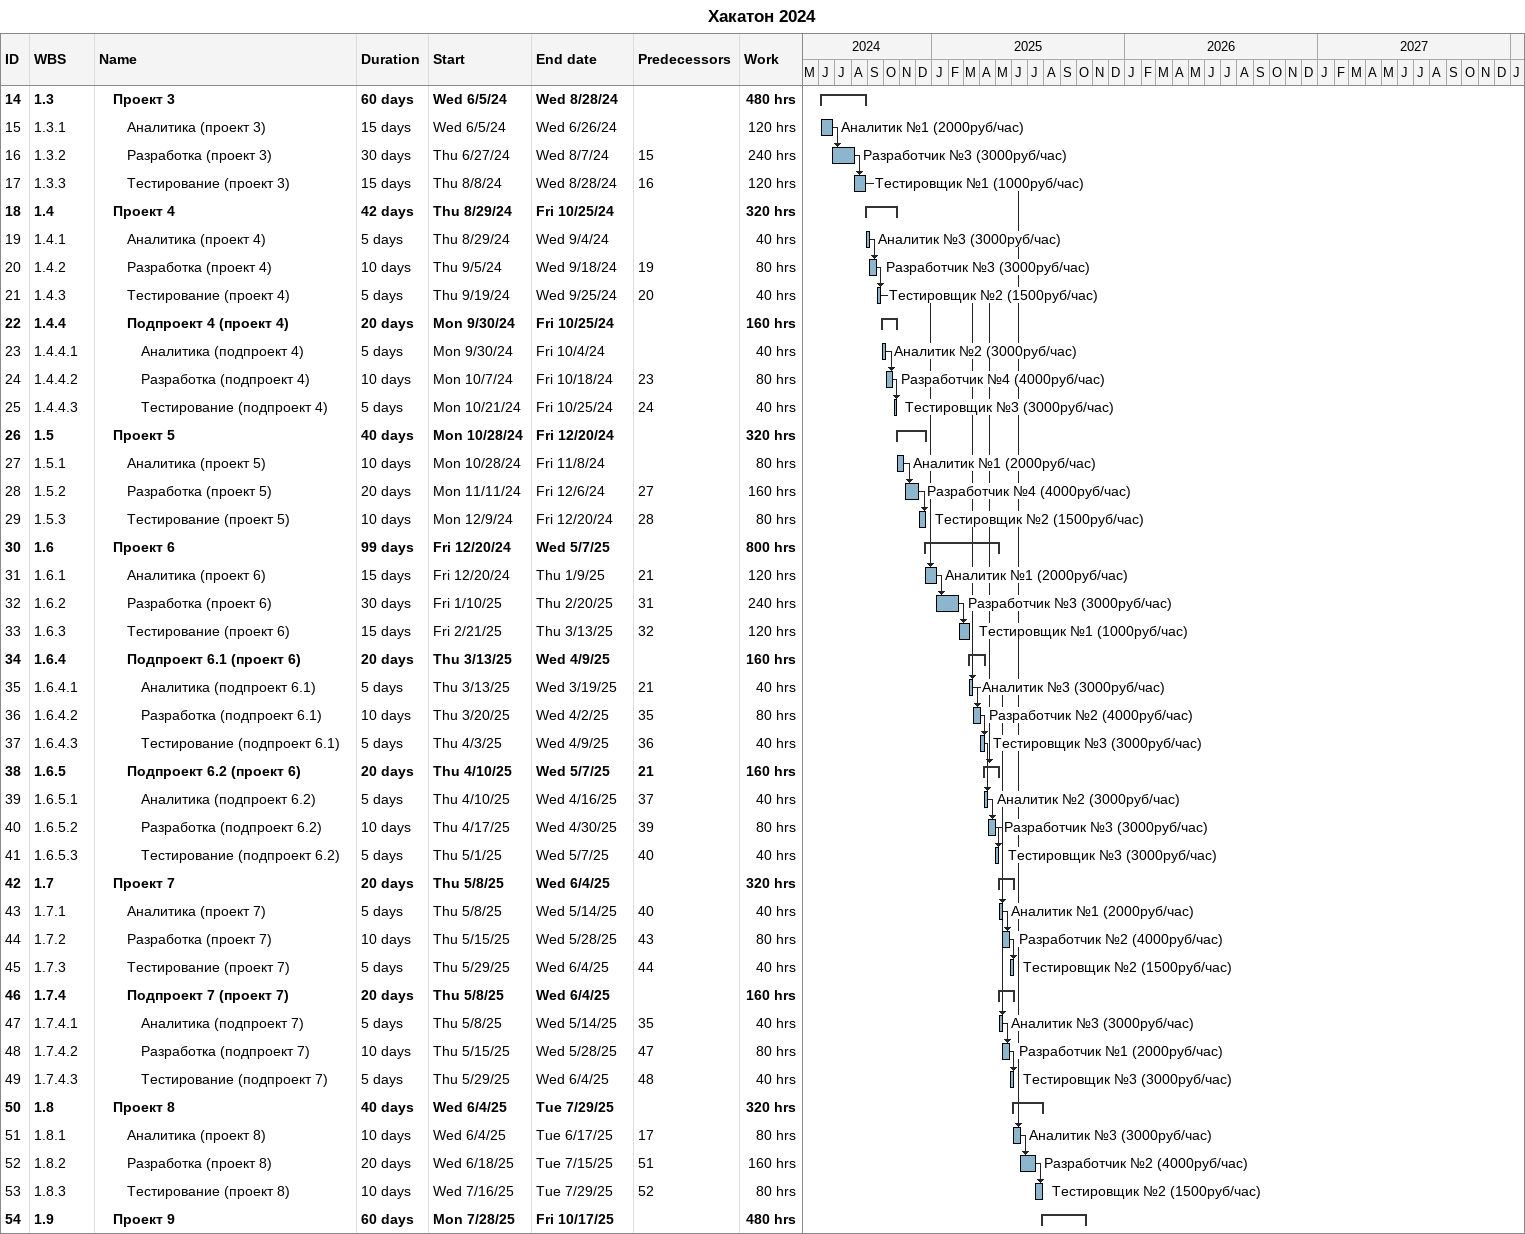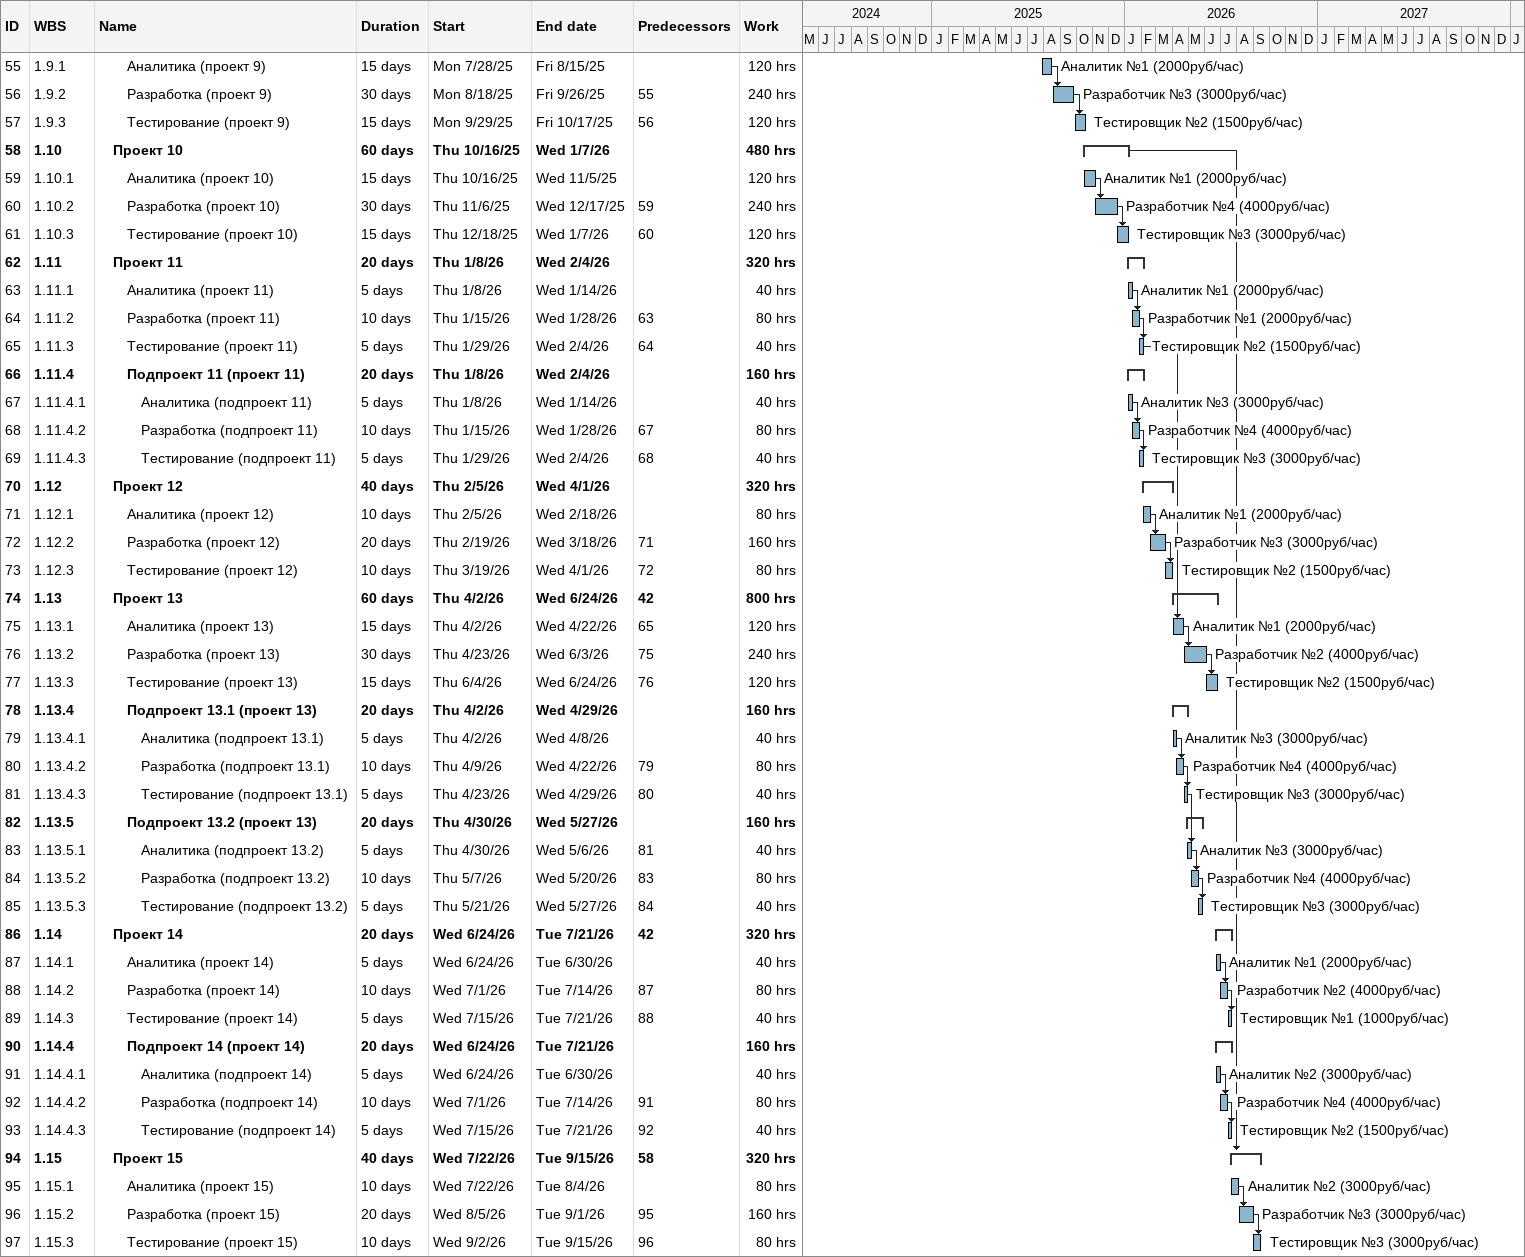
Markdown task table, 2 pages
Хакатон 2024

| ID | WBS | Task | Duration | Start | Finish | Predecessors | Resources | Work (h) |
|---|---|---|---|---|---|---|---|---|
| 14 | 1.3 | **Проект 3** | 60d | 2024-06-05 | 2024-08-28 |  |  | 480 |
| 15 | 1.3.1 | Аналитика (проект 3) | 15d | 2024-06-05 | 2024-06-26 |  | Аналитик №1 (2000руб/час) | 120 |
| 16 | 1.3.2 | Разработка (проект 3) | 30d | 2024-06-27 | 2024-08-07 | 15 | Разработчик №3 (3000руб/час) | 240 |
| 17 | 1.3.3 | Тестирование (проект 3) | 15d | 2024-08-08 | 2024-08-28 | 16 | Тестировщик №1 (1000руб/час) | 120 |
| 18 | 1.4 | **Проект 4** | 42d | 2024-08-29 | 2024-10-25 |  |  | 320 |
| 19 | 1.4.1 | Аналитика (проект 4) | 5d | 2024-08-29 | 2024-09-04 |  | Аналитик №3 (3000руб/час) | 40 |
| 20 | 1.4.2 | Разработка (проект 4) | 10d | 2024-09-05 | 2024-09-18 | 19 | Разработчик №3 (3000руб/час) | 80 |
| 21 | 1.4.3 | Тестирование (проект 4) | 5d | 2024-09-19 | 2024-09-25 | 20 | Тестировщик №2 (1500руб/час) | 40 |
| 22 | 1.4.4 | **Подпроект 4 (проект 4)** | 20d | 2024-09-30 | 2024-10-25 |  |  | 160 |
| 23 | 1.4.4.1 | Аналитика (подпроект 4) | 5d | 2024-09-30 | 2024-10-04 |  | Аналитик №2 (3000руб/час) | 40 |
| 24 | 1.4.4.2 | Разработка (подпроект 4) | 10d | 2024-10-07 | 2024-10-18 | 23 | Разработчик №4 (4000руб/час) | 80 |
| 25 | 1.4.4.3 | Тестирование (подпроект 4) | 5d | 2024-10-21 | 2024-10-25 | 24 | Тестировщик №3 (3000руб/час) | 40 |
| 26 | 1.5 | **Проект 5** | 40d | 2024-10-28 | 2024-12-20 |  |  | 320 |
| 27 | 1.5.1 | Аналитика (проект 5) | 10d | 2024-10-28 | 2024-11-08 |  | Аналитик №1 (2000руб/час) | 80 |
| 28 | 1.5.2 | Разработка (проект 5) | 20d | 2024-11-11 | 2024-12-06 | 27 | Разработчик №4 (4000руб/час) | 160 |
| 29 | 1.5.3 | Тестирование (проект 5) | 10d | 2024-12-09 | 2024-12-20 | 28 | Тестировщик №2 (1500руб/час) | 80 |
| 30 | 1.6 | **Проект 6** | 99d | 2024-12-20 | 2025-05-07 |  |  | 800 |
| 31 | 1.6.1 | Аналитика (проект 6) | 15d | 2024-12-20 | 2025-01-09 | 21 | Аналитик №1 (2000руб/час) | 120 |
| 32 | 1.6.2 | Разработка (проект 6) | 30d | 2025-01-10 | 2025-02-20 | 31 | Разработчик №3 (3000руб/час) | 240 |
| 33 | 1.6.3 | Тестирование (проект 6) | 15d | 2025-02-21 | 2025-03-13 | 32 | Тестировщик №1 (1000руб/час) | 120 |
| 34 | 1.6.4 | **Подпроект 6.1 (проект 6)** | 20d | 2025-03-13 | 2025-04-09 |  |  | 160 |
| 35 | 1.6.4.1 | Аналитика (подпроект 6.1) | 5d | 2025-03-13 | 2025-03-19 | 21 | Аналитик №3 (3000руб/час) | 40 |
| 36 | 1.6.4.2 | Разработка (подпроект 6.1) | 10d | 2025-03-20 | 2025-04-02 | 35 | Разработчик №2 (4000руб/час) | 80 |
| 37 | 1.6.4.3 | Тестирование (подпроект 6.1) | 5d | 2025-04-03 | 2025-04-09 | 36 | Тестировщик №3 (3000руб/час) | 40 |
| 38 | 1.6.5 | **Подпроект 6.2 (проект 6)** | 20d | 2025-04-10 | 2025-05-07 | 21 |  | 160 |
| 39 | 1.6.5.1 | Аналитика (подпроект 6.2) | 5d | 2025-04-10 | 2025-04-16 | 37 | Аналитик №2 (3000руб/час) | 40 |
| 40 | 1.6.5.2 | Разработка (подпроект 6.2) | 10d | 2025-04-17 | 2025-04-30 | 39 | Разработчик №3 (3000руб/час) | 80 |
| 41 | 1.6.5.3 | Тестирование (подпроект 6.2) | 5d | 2025-05-01 | 2025-05-07 | 40 | Тестировщик №3 (3000руб/час) | 40 |
| 42 | 1.7 | **Проект 7** | 20d | 2025-05-08 | 2025-06-04 |  |  | 320 |
| 43 | 1.7.1 | Аналитика (проект 7) | 5d | 2025-05-08 | 2025-05-14 | 40 | Аналитик №1 (2000руб/час) | 40 |
| 44 | 1.7.2 | Разработка (проект 7) | 10d | 2025-05-15 | 2025-05-28 | 43 | Разработчик №2 (4000руб/час) | 80 |
| 45 | 1.7.3 | Тестирование (проект 7) | 5d | 2025-05-29 | 2025-06-04 | 44 | Тестировщик №2 (1500руб/час) | 40 |
| 46 | 1.7.4 | **Подпроект 7 (проект 7)** | 20d | 2025-05-08 | 2025-06-04 |  |  | 160 |
| 47 | 1.7.4.1 | Аналитика (подпроект 7) | 5d | 2025-05-08 | 2025-05-14 | 35 | Аналитик №3 (3000руб/час) | 40 |
| 48 | 1.7.4.2 | Разработка (подпроект 7) | 10d | 2025-05-15 | 2025-05-28 | 47 | Разработчик №1 (2000руб/час) | 80 |
| 49 | 1.7.4.3 | Тестирование (подпроект 7) | 5d | 2025-05-29 | 2025-06-04 | 48 | Тестировщик №3 (3000руб/час) | 40 |
| 50 | 1.8 | **Проект 8** | 40d | 2025-06-04 | 2025-07-29 |  |  | 320 |
| 51 | 1.8.1 | Аналитика (проект 8) | 10d | 2025-06-04 | 2025-06-17 | 17 | Аналитик №3 (3000руб/час) | 80 |
| 52 | 1.8.2 | Разработка (проект 8) | 20d | 2025-06-18 | 2025-07-15 | 51 | Разработчик №2 (4000руб/час) | 160 |
| 53 | 1.8.3 | Тестирование (проект 8) | 10d | 2025-07-16 | 2025-07-29 | 52 | Тестировщик №2 (1500руб/час) | 80 |
| 54 | 1.9 | **Проект 9** | 60d | 2025-07-28 | 2025-10-17 |  |  | 480 |
| 55 | 1.9.1 | Аналитика (проект 9) | 15d | 2025-07-28 | 2025-08-15 |  | Аналитик №1 (2000руб/час) | 120 |
| 56 | 1.9.2 | Разработка (проект 9) | 30d | 2025-08-18 | 2025-09-26 | 55 | Разработчик №3 (3000руб/час) | 240 |
| 57 | 1.9.3 | Тестирование (проект 9) | 15d | 2025-09-29 | 2025-10-17 | 56 | Тестировщик №2 (1500руб/час) | 120 |
| 58 | 1.10 | **Проект 10** | 60d | 2025-10-16 | 2026-01-07 |  |  | 480 |
| 59 | 1.10.1 | Аналитика (проект 10) | 15d | 2025-10-16 | 2025-11-05 |  | Аналитик №1 (2000руб/час) | 120 |
| 60 | 1.10.2 | Разработка (проект 10) | 30d | 2025-11-06 | 2025-12-17 | 59 | Разработчик №4 (4000руб/час) | 240 |
| 61 | 1.10.3 | Тестирование (проект 10) | 15d | 2025-12-18 | 2026-01-07 | 60 | Тестировщик №3 (3000руб/час) | 120 |
| 62 | 1.11 | **Проект 11** | 20d | 2026-01-08 | 2026-02-04 |  |  | 320 |
| 63 | 1.11.1 | Аналитика (проект 11) | 5d | 2026-01-08 | 2026-01-14 |  | Аналитик №1 (2000руб/час) | 40 |
| 64 | 1.11.2 | Разработка (проект 11) | 10d | 2026-01-15 | 2026-01-28 | 63 | Разработчик №1 (2000руб/час) | 80 |
| 65 | 1.11.3 | Тестирование (проект 11) | 5d | 2026-01-29 | 2026-02-04 | 64 | Тестировщик №2 (1500руб/час) | 40 |
| 66 | 1.11.4 | **Подпроект 11 (проект 11)** | 20d | 2026-01-08 | 2026-02-04 |  |  | 160 |
| 67 | 1.11.4.1 | Аналитика (подпроект 11) | 5d | 2026-01-08 | 2026-01-14 |  | Аналитик №3 (3000руб/час) | 40 |
| 68 | 1.11.4.2 | Разработка (подпроект 11) | 10d | 2026-01-15 | 2026-01-28 | 67 | Разработчик №4 (4000руб/час) | 80 |
| 69 | 1.11.4.3 | Тестирование (подпроект 11) | 5d | 2026-01-29 | 2026-02-04 | 68 | Тестировщик №3 (3000руб/час) | 40 |
| 70 | 1.12 | **Проект 12** | 40d | 2026-02-05 | 2026-04-01 |  |  | 320 |
| 71 | 1.12.1 | Аналитика (проект 12) | 10d | 2026-02-05 | 2026-02-18 |  | Аналитик №1 (2000руб/час) | 80 |
| 72 | 1.12.2 | Разработка (проект 12) | 20d | 2026-02-19 | 2026-03-18 | 71 | Разработчик №3 (3000руб/час) | 160 |
| 73 | 1.12.3 | Тестирование (проект 12) | 10d | 2026-03-19 | 2026-04-01 | 72 | Тестировщик №2 (1500руб/час) | 80 |
| 74 | 1.13 | **Проект 13** | 60d | 2026-04-02 | 2026-06-24 | 42 |  | 800 |
| 75 | 1.13.1 | Аналитика (проект 13) | 15d | 2026-04-02 | 2026-04-22 | 65 | Аналитик №1 (2000руб/час) | 120 |
| 76 | 1.13.2 | Разработка (проект 13) | 30d | 2026-04-23 | 2026-06-03 | 75 | Разработчик №2 (4000руб/час) | 240 |
| 77 | 1.13.3 | Тестирование (проект 13) | 15d | 2026-06-04 | 2026-06-24 | 76 | Тестировщик №2 (1500руб/час) | 120 |
| 78 | 1.13.4 | **Подпроект 13.1 (проект 13)** | 20d | 2026-04-02 | 2026-04-29 |  |  | 160 |
| 79 | 1.13.4.1 | Аналитика (подпроект 13.1) | 5d | 2026-04-02 | 2026-04-08 |  | Аналитик №3 (3000руб/час) | 40 |
| 80 | 1.13.4.2 | Разработка (подпроект 13.1) | 10d | 2026-04-09 | 2026-04-22 | 79 | Разработчик №4 (4000руб/час) | 80 |
| 81 | 1.13.4.3 | Тестирование (подпроект 13.1) | 5d | 2026-04-23 | 2026-04-29 | 80 | Тестировщик №3 (3000руб/час) | 40 |
| 82 | 1.13.5 | **Подпроект 13.2 (проект 13)** | 20d | 2026-04-30 | 2026-05-27 |  |  | 160 |
| 83 | 1.13.5.1 | Аналитика (подпроект 13.2) | 5d | 2026-04-30 | 2026-05-06 | 81 | Аналитик №3 (3000руб/час) | 40 |
| 84 | 1.13.5.2 | Разработка (подпроект 13.2) | 10d | 2026-05-07 | 2026-05-20 | 83 | Разработчик №4 (4000руб/час) | 80 |
| 85 | 1.13.5.3 | Тестирование (подпроект 13.2) | 5d | 2026-05-21 | 2026-05-27 | 84 | Тестировщик №3 (3000руб/час) | 40 |
| 86 | 1.14 | **Проект 14** | 20d | 2026-06-24 | 2026-07-21 | 42 |  | 320 |
| 87 | 1.14.1 | Аналитика (проект 14) | 5d | 2026-06-24 | 2026-06-30 |  | Аналитик №1 (2000руб/час) | 40 |
| 88 | 1.14.2 | Разработка (проект 14) | 10d | 2026-07-01 | 2026-07-14 | 87 | Разработчик №2 (4000руб/час) | 80 |
| 89 | 1.14.3 | Тестирование (проект 14) | 5d | 2026-07-15 | 2026-07-21 | 88 | Тестировщик №1 (1000руб/час) | 40 |
| 90 | 1.14.4 | **Подпроект 14 (проект 14)** | 20d | 2026-06-24 | 2026-07-21 |  |  | 160 |
| 91 | 1.14.4.1 | Аналитика (подпроект 14) | 5d | 2026-06-24 | 2026-06-30 |  | Аналитик №2 (3000руб/час) | 40 |
| 92 | 1.14.4.2 | Разработка (подпроект 14) | 10d | 2026-07-01 | 2026-07-14 | 91 | Разработчик №4 (4000руб/час) | 80 |
| 93 | 1.14.4.3 | Тестирование (подпроект 14) | 5d | 2026-07-15 | 2026-07-21 | 92 | Тестировщик №2 (1500руб/час) | 40 |
| 94 | 1.15 | **Проект 15** | 40d | 2026-07-22 | 2026-09-15 | 58 |  | 320 |
| 95 | 1.15.1 | Аналитика (проект 15) | 10d | 2026-07-22 | 2026-08-04 |  | Аналитик №2 (3000руб/час) | 80 |
| 96 | 1.15.2 | Разработка (проект 15) | 20d | 2026-08-05 | 2026-09-01 | 95 | Разработчик №3 (3000руб/час) | 160 |
| 97 | 1.15.3 | Тестирование (проект 15) | 10d | 2026-09-02 | 2026-09-15 | 96 | Тестировщик №3 (3000руб/час) | 80 |
